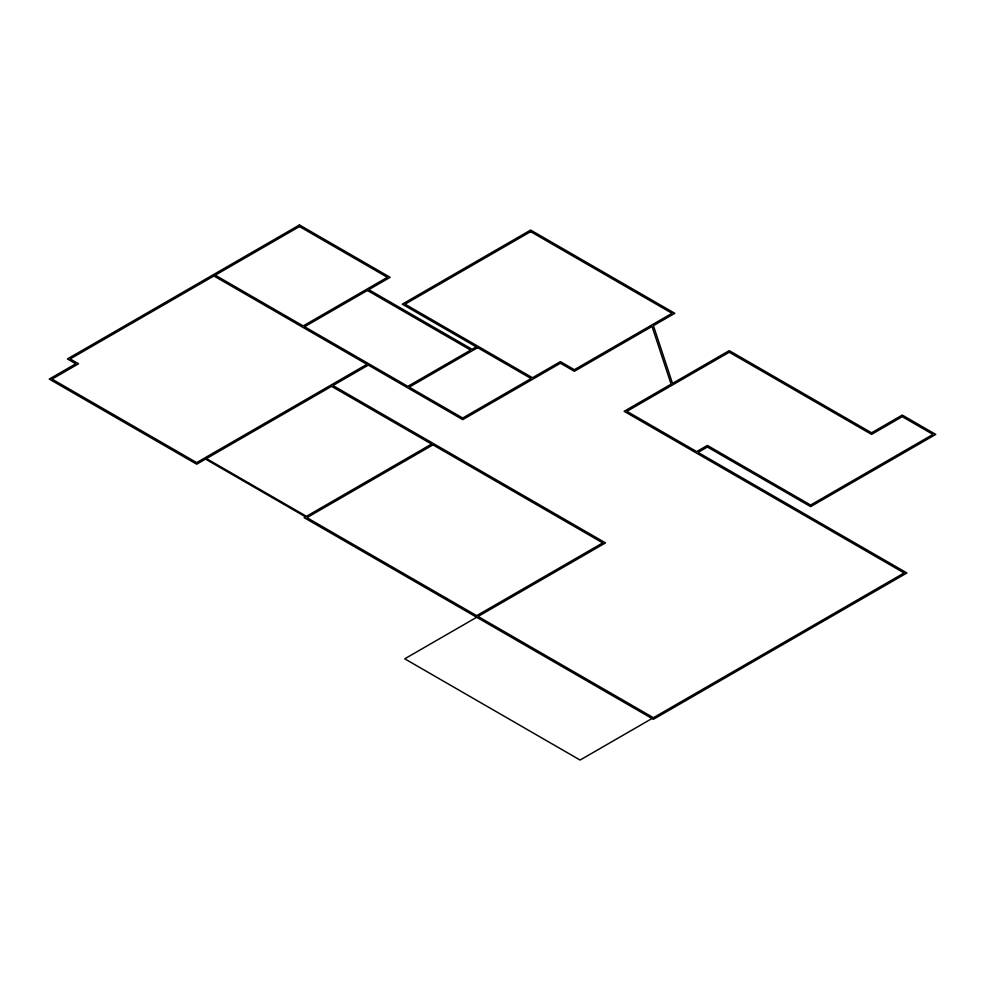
<?xml version="1.0" encoding="UTF-8"?>
<svg xmlns="http://www.w3.org/2000/svg" width="985" height="985" viewBox="0 0 985 985"><rect width="100%" height="100%" fill="white"/><g stroke="black" fill="none" stroke-linecap="round" stroke-linejoin="round"><path stroke-width="1.48" d="M476.691 617.275L404.737 658.817L580.091 760.051L652.033 718.508M299.477 224.949L67.386 358.946L75.759 363.785L49.25 379.09L196.692 464.218L205.533 459.108L305.522 516.842L304.131 517.654L653.424 719.309L906.914 572.962L698.082 452.398L707.378 447.03L810.63 506.635L935.75 434.41L902.26 415.067L871.565 432.797L729.245 350.623L672.496 383.387L653.424 325.653L674.824 313.304L530.644 230.059L402.274 304.168L476.223 346.868L472.037 349.281L368.784 289.664L390.171 277.314L299.477 224.949M213.905 275.972L70.181 358.946L78.554 363.785L52.045 379.09L196.692 462.605L366.925 364.315L213.905 275.972M299.477 226.562L215.296 275.172L303.195 325.924L387.388 277.314L299.477 226.562M367.38 290.476L304.599 326.724L407.852 386.342L470.645 350.081L367.38 290.476M530.644 231.672L405.057 304.168L532.503 377.748L560.403 361.63L574.354 369.695L672.029 313.304L530.644 231.672M331.576 386.342L206.456 458.579L306.458 516.312L431.565 444.075L331.576 386.342M368.316 365.127L332.967 385.529L605.516 542.895L478.082 616.462L653.424 717.708L904.119 572.962L624.121 411.311L671.105 384.187L652.033 326.454L574.354 371.296L560.403 363.243L462.728 419.635L368.316 365.127M477.614 347.668L409.243 387.142L462.728 418.022L531.1 378.548L477.614 347.668M432.969 444.875L306.926 517.654L476.691 615.662L602.734 542.895L432.969 444.875M729.245 352.236L626.916 411.311L696.678 451.586L707.378 445.417L810.63 505.034L932.955 434.41L902.26 416.68L871.565 434.41L729.245 352.236"/></g></svg>
